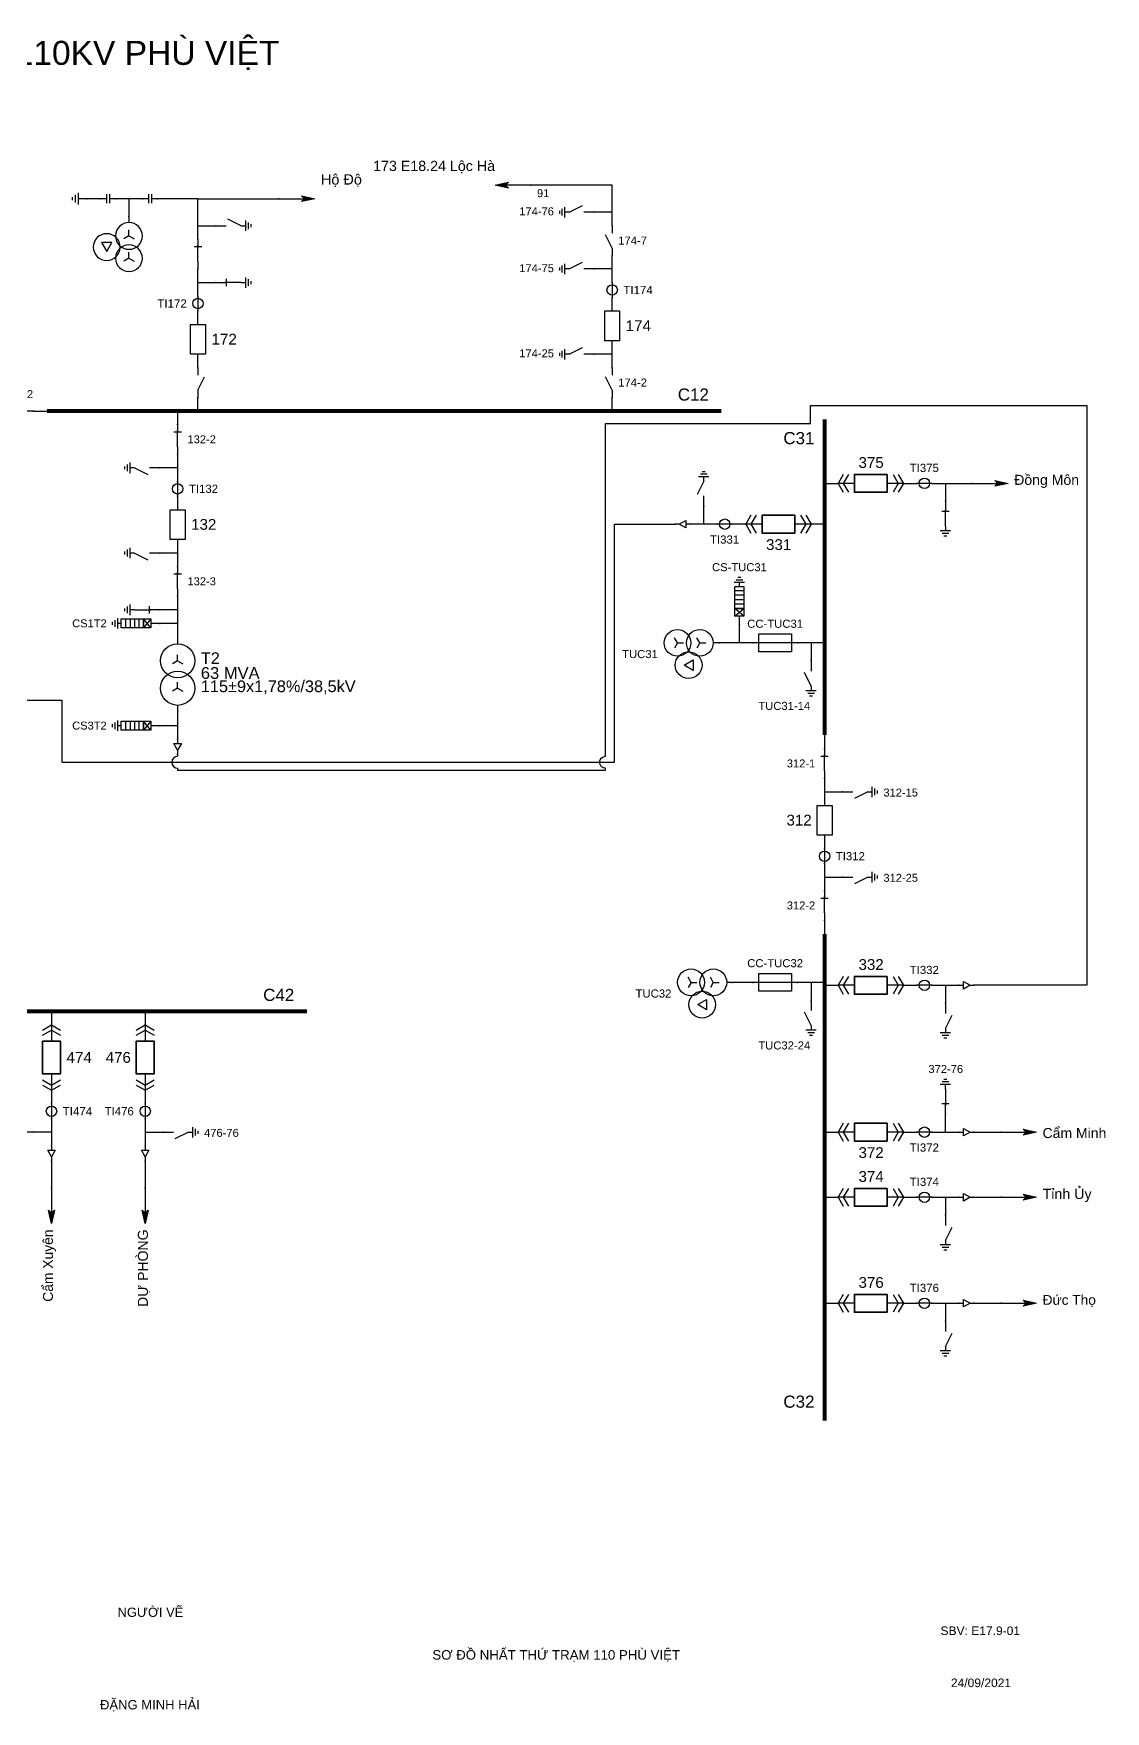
# Model space of a CAD drawing. Header units: millimetres. Extents: x -387 to 411, y 8 to 290.
# Drawn here: x 230.7 to 411.1, y 7.8 to 290 of the extents above; entities that cross this region are included whole.
import ezdxf

# ---------------------------------------------------------------- set-up
doc = ezdxf.new("R2010")
doc.units = ezdxf.units.MM
for name, color, linetype, lineweight in [('BUSBAR_110KV', 1, 'Continuous', 50), ('BUSBAR_22KV', 5, 'Continuous', 50), ('BUSBAR_35KV', 30, 'Continuous', 50), ('GROUND', 3, 'Continuous', 25), ('HV_110KV', 1, 'Continuous', 25), ('MV_22KV', 5, 'Continuous', 25), ('MV_35KV', 30, 'Continuous', 25)]:
    doc.layers.add(name, color=color, linetype=linetype, lineweight=lineweight)
doc.layers.add('SYM_PORTS', color=8, linetype='Continuous', plot=False)
doc.layers.add('TEXT', color=7, linetype='Continuous')
doc.styles.add('SLD_TEXT', font='arial.ttf')

# ---------------------------------------------------------------- blocks, each defined once
blk = doc.blocks.new('SYM_DISCONNECTOR_OPEN')
at = {"lineweight": 25}
for points in [[(0, -1.25), (-1.125, 1)], [(0, 2.5), (0, 1.25)], [(0, -1.25), (0, -2.5)]]:
    blk.add_lwpolyline(points, dxfattribs=at)
at = {"layer": 'SYM_PORTS'}
for p in [(0, 2.5), (0, -2.5)]:
    blk.add_point(p, dxfattribs=at)
blk.add_attdef('DEVICE_CODE', (1, -0.5), '', height=2)
blk = doc.blocks.new('SYM_CIRCUIT_BREAKER')
at = {"lineweight": 25}
blk.add_lwpolyline([(-1.25, 2.5), (1.25, 2.5), (1.25, -2.5), (-1.25, -2.5)], close=True, dxfattribs=at)
at = {"layer": 'SYM_PORTS'}
for p in [(0, 2.5), (0, -2.5)]:
    blk.add_point(p, dxfattribs=at)
blk.add_attdef('DEVICE_CODE', (2.25, -0.5), '', height=2)
at = {"flags": 1}
blk.add_attdef('RATING', (2.25, -3.5), '', height=2, dxfattribs=at)
blk = doc.blocks.new('SYM_CURRENT_TRANSFORMER')
at = {"lineweight": 25}
blk.add_lwpolyline([(0, 1.25), (0, -1.25)], dxfattribs=at)
blk.add_circle((0, 0), 0.875, dxfattribs=at)
at = {"layer": 'SYM_PORTS'}
for p in [(0, 1.25), (0, -1.25)]:
    blk.add_point(p, dxfattribs=at)
blk.add_attdef('DEVICE_CODE', (1.875, -1.75), '', height=2)
at = {"flags": 1}
blk.add_attdef('RATIO', (1.875, -4.75), '', height=2, dxfattribs=at)
blk = doc.blocks.new('SYM_EARTHING_SWITCH_CLOSED')
at = {"lineweight": 25}
for points in [[(0, 3), (0, 1.25)], [(-0.625, 1.25), (0.625, 1.25)], [(0, -1.25), (0, 1.5)], [(-0.875, -2), (0.875, -2)], [(-0.5625, -2.4375), (0.5625, -2.4375)], [(0, -1.25), (0, -2)], [(-0.25, -2.875), (0.25, -2.875)]]:
    blk.add_lwpolyline(points, dxfattribs=at)
at = {"layer": 'SYM_PORTS'}
blk.add_point((0, 3), dxfattribs=at)
blk.add_attdef('DEVICE_CODE', (1.875, 0), '', height=2)
blk = doc.blocks.new('SYM_DISCONNECTOR_CLOSED')
at = {"lineweight": 25}
for points in [[(-0.625, 1.25), (0.625, 1.25)], [(0, 2.5), (0, 1.25)], [(0, -1.25), (0, 1.5)], [(0, -1.25), (0, -2.5)]]:
    blk.add_lwpolyline(points, dxfattribs=at)
at = {"layer": 'SYM_PORTS'}
for p in [(0, 2.5), (0, -2.5)]:
    blk.add_point(p, dxfattribs=at)
blk.add_attdef('DEVICE_CODE', (1.625, -0.5), '', height=2)
blk = doc.blocks.new('SYM_EARTHING_SWITCH_OPEN')
at = {"lineweight": 25}
for points in [[(0, 3), (0, 1.25)], [(0, -1.25), (-1.125, 1)], [(-0.875, -2), (0.875, -2)], [(-0.5625, -2.4375), (0.5625, -2.4375)], [(0, -1.25), (0, -2)], [(-0.25, -2.875), (0.25, -2.875)]]:
    blk.add_lwpolyline(points, dxfattribs=at)
at = {"layer": 'SYM_PORTS'}
blk.add_point((0, 3), dxfattribs=at)
blk.add_attdef('DEVICE_CODE', (1.875, 0), '', height=2)
blk = doc.blocks.new('SYM_COUPLING_CAPACITOR')
at = {"lineweight": 25}
for points in [[(-0.75, 0.25), (0.75, 0.25)], [(0, 1.25), (0, 0.25)], [(-0.75, -0.25), (0.75, -0.25)], [(0, -0.25), (0, -1.25)]]:
    blk.add_lwpolyline(points, dxfattribs=at)
at = {"layer": 'SYM_PORTS'}
for p in [(0, 1.25), (0, -1.25)]:
    blk.add_point(p, dxfattribs=at)
blk.add_attdef('DEVICE_CODE', (1.75, -1.75), '', height=2)
blk = doc.blocks.new('SYM_VOLTAGE_TRANSFORMER')
at = {"lineweight": 25}
for points in [[(0, 4.625), (0, 3.625)], [(0, 1.375), (-0.8625, 0.875)], [(0, 1.375), (0, 2.375)], [(0, 1.375), (0.8625, 0.875)], [(0, -2.375), (-0.8625, -2.875)], [(0, -2.375), (0, -1.375)], [(0, -2.375), (0.8625, -2.875)]]:
    blk.add_lwpolyline(points, dxfattribs=at)
blk.add_lwpolyline([(2.875, 0.25), (4.625, 0.25), (3.75, -1.25)], close=True, dxfattribs=at)
for centre in [(0, 1.375), (3.75, -0.5), (0, -2.375)]:
    blk.add_circle(centre, 2.25, dxfattribs=at)
at = {"layer": 'SYM_PORTS'}
blk.add_point((0, 4.625), dxfattribs=at)
blk.add_attdef('DEVICE_CODE', (7, 1.625), '', height=2)
at = {"flags": 1}
blk.add_attdef('RATIO', (7, -1.375), '', height=2, dxfattribs=at)
blk = doc.blocks.new('SYM_GROUND_SYMBOL')
at = {"lineweight": 25}
for points in [[(0, 1.25), (0, -0.25)], [(-1, -0.25), (1, -0.25)], [(-0.625, -0.75), (0.625, -0.75)], [(-0.25, -1.25), (0.25, -1.25)]]:
    blk.add_lwpolyline(points, dxfattribs=at)
at = {"layer": 'SYM_PORTS'}
blk.add_point((0, 1.25), dxfattribs=at)
blk = doc.blocks.new('SYM_LINE_FEEDER_ARROW')
blk.add_hatch(color=7).paths.add_polyline_path([(0, -3), (-0.5, -0.75), (0, -1.25), (0.5, -0.75)])
at = {"lineweight": 25}
blk.add_lwpolyline([(0, 3), (0, -1.25)], dxfattribs=at)
blk.add_lwpolyline([(0, -3), (-0.5, -0.75), (0, -1.25), (0.5, -0.75)], close=True, dxfattribs=at)
at = {"layer": 'SYM_PORTS'}
blk.add_point((0, 3), dxfattribs=at)
blk.add_attdef('LINE_NAME', (1.5, 0), '', height=2)
blk = doc.blocks.new('SYM_SURGE_ARRESTER')
at = {"lineweight": 25}
for points in [[(0, 4), (0, 2.5)], [(-0.75, 2.5), (0.75, 1.25)], [(0.75, 2.5), (-0.75, 1.25)], [(-0.75, 0.5), (0.75, 0.5)], [(-0.75, -0.25), (0.75, -0.25)], [(-0.75, -1), (0.75, -1)], [(-0.75, -1.75), (0.75, -1.75)], [(0, -2.5), (0, -3.125)], [(-0.875, -3.125), (0.875, -3.125)], [(-0.5625, -3.5625), (0.5625, -3.5625)], [(-0.25, -4), (0.25, -4)]]:
    blk.add_lwpolyline(points, dxfattribs=at)
for points in [[(-0.75, 2.5), (0.75, 2.5), (0.75, 1.25), (-0.75, 1.25)], [(-0.75, 1.25), (0.75, 1.25), (0.75, -2.5), (-0.75, -2.5)]]:
    blk.add_lwpolyline(points, close=True, dxfattribs=at)
at = {"layer": 'SYM_PORTS'}
blk.add_point((0, 4), dxfattribs=at)
blk.add_attdef('DEVICE_CODE', (1.875, 1), '', height=2)
blk = doc.blocks.new('SYM_TRANSFORMER_2W')
at = {"lineweight": 25}
for points in [[(0, 2.3125), (0, 3.3125)], [(0, 2.3125), (-0.8625, 1.8125)], [(0, 2.3125), (0.8625, 1.8125)], [(0, -2.3125), (-0.8625, -2.8125)], [(0, -2.3125), (0, -1.3125)], [(0, -2.3125), (0.8625, -2.8125)]]:
    blk.add_lwpolyline(points, dxfattribs=at)
for centre in [(0, 2.3125), (0, -2.3125)]:
    blk.add_circle(centre, 2.875, dxfattribs=at)
at = {"layer": 'SYM_PORTS'}
for p in [(0, 5.1875), (0, -5.1875)]:
    blk.add_point(p, dxfattribs=at)
blk.add_attdef('DEVICE_CODE', (3.875, 2.1875), '', height=2)
at = {"flags": 1}
for tag, p in [('POWER', (3.875, -0.8125)), ('VOLTAGE_RATIO', (3.875, -3.8125))]:
    blk.add_attdef(tag, p, '', height=2, dxfattribs=at)
blk = doc.blocks.new('SYM_CABLE_TERMINATION')
at = {"lineweight": 25}
blk.add_lwpolyline([(-0.625, 0.5), (0.625, 0.5), (0, -0.625)], close=True, dxfattribs=at)
for points in [[(0, 1.25), (0, 0.5)], [(0, -0.625), (0, -1.25)]]:
    blk.add_lwpolyline(points, dxfattribs=at)
at = {"layer": 'SYM_PORTS'}
for p in [(0, 1.25), (0, -1.25)]:
    blk.add_point(p, dxfattribs=at)
blk = doc.blocks.new('SYM_DRAWOUT_BREAKER')
at = {"lineweight": 25}
for points in [[(-1.5, 4.625), (0, 5.5), (1.5, 4.625)], [(-1.5, 3.75), (0, 4.625), (1.5, 3.75)], [(0, 5.5), (0, 2.75)], [(0, -2.75), (0, -5.5)], [(-1.5, -3.75), (0, -4.625), (1.5, -3.75)], [(-1.5, -4.625), (0, -5.5), (1.5, -4.625)]]:
    blk.add_lwpolyline(points, dxfattribs=at)
at = {"lineweight": 35}
blk.add_lwpolyline([(-1.5, 2.75), (1.5, 2.75), (1.5, -2.75), (-1.5, -2.75)], close=True, dxfattribs=at)
at = {"layer": 'SYM_PORTS'}
for p in [(0, 5.5), (0, -5.5)]:
    blk.add_point(p, dxfattribs=at)
blk.add_attdef('DEVICE_CODE', (2.5, 2.5), '', height=2)
at = {"flags": 1}
blk.add_attdef('RATING', (2.5, -0.5), '', height=2, dxfattribs=at)
blk = doc.blocks.new('SYM_FUSE_DISCONNECTOR')
at = {"lineweight": 25}
blk.add_lwpolyline([(0, 3.75), (0, -3.75)], dxfattribs=at)
blk.add_lwpolyline([(-1.5, 2.75), (1.5, 2.75), (1.5, -2.75), (-1.5, -2.75)], close=True, dxfattribs=at)
at = {"layer": 'SYM_PORTS'}
for p in [(0, 3.75), (0, -3.75)]:
    blk.add_point(p, dxfattribs=at)
blk.add_attdef('DEVICE_CODE', (2.5, 0.75), '', height=2)
at = {"flags": 1}
blk.add_attdef('RATING', (2.5, -2.25), '', height=2, dxfattribs=at)

msp = doc.modelspace()

# ---------------------------------------------------------------- linework, layer by layer
at = {"layer": 'BUSBAR_110KV', "const_width": 0.673}
msp.add_lwpolyline([(233.03, 226.54), (346.52, 226.54)], dxfattribs=at)
at = {"layer": 'BUSBAR_22KV', "const_width": 0.673}
msp.add_lwpolyline([(189.35, 125.54), (276.74, 125.54)], dxfattribs=at)
at = {"layer": 'BUSBAR_35KV', "const_width": 0.673}
for points in [[(363.87, 225.12), (363.87, 172.01)], [(363.87, 138.56), (363.87, 56.68)]]:
    msp.add_lwpolyline(points, dxfattribs=at)
at = {"layer": 'GROUND'}
msp.add_lwpolyline([(242.03, 262.26), (239.75, 262.26)], dxfattribs=at)
at = {"layer": 'HV_110KV'}
for points in [[(328.12, 259.98), (328.12, 264.54), (314.45, 264.54)], [(246.81, 262.26), (244.53, 262.26)], [(249.08, 262.26), (246.81, 262.26)], [(246.81, 262.26), (246.81, 259.25)], [(258.42, 262.26), (251.58, 262.26)], [(258.42, 257.7), (258.42, 262.26)], [(258.42, 262.26), (272.08, 262.26)], [(328.12, 259.98), (325.11, 259.98)], [(328.12, 257.7), (328.12, 259.98)], [(258.42, 255.43), (258.42, 257.7)], [(258.42, 257.7), (261.43, 257.7)], [(328.12, 250.43), (328.12, 252.7)], [(258.42, 248.15), (258.42, 250.43)], [(328.12, 250.43), (325.11, 250.43)], [(328.12, 248.15), (328.12, 250.43)], [(258.42, 245.87), (258.42, 248.15)], [(258.42, 248.15), (261.43, 248.15)], [(328.12, 243.37), (328.12, 245.65)], [(258.42, 241.09), (258.42, 243.37)], [(328.12, 236.09), (328.12, 238.37)], [(258.42, 233.81), (258.42, 236.09)], [(328.12, 236.09), (325.11, 236.09)], [(328.12, 233.81), (328.12, 236.09)], [(258.42, 226.54), (258.42, 228.81)], [(328.12, 226.54), (328.12, 228.81)], [(230.75, 226.54), (233.03, 226.54)], [(255, 226.54), (255, 224.26)], [(255, 219.26), (255, 216.98)], [(255, 216.98), (251.99, 216.98)], [(255, 216.98), (255, 214.7)], [(255, 212.2), (255, 209.92)], [(255, 204.92), (255, 202.65)], [(255, 202.65), (251.99, 202.65)], [(255, 202.65), (255, 200.37)], [(255, 195.37), (255, 193.09)], [(255, 193.09), (251.99, 193.09)], [(255, 193.09), (255, 190.81)], [(255, 190.81), (251.99, 190.81)], [(255, 190.81), (255, 187.4)]]:
    msp.add_lwpolyline(points, dxfattribs=at)
at = {"layer": 'MV_22KV'}
for points in [[(233.77, 125.54), (233.77, 123.26)], [(249.54, 125.54), (249.54, 123.26)], [(233.77, 112.26), (233.77, 109.98)], [(249.54, 112.26), (249.54, 109.98)], [(233.77, 107.48), (233.77, 105.2)], [(249.54, 107.48), (249.54, 105.2)], [(233.77, 105.2), (230.76, 105.2)], [(233.77, 105.2), (233.77, 102.92)], [(249.54, 105.2), (252.55, 105.2)], [(249.54, 105.2), (249.54, 102.92)], [(233.77, 100.42), (233.77, 95.87)], [(249.54, 100.42), (249.54, 95.87)]]:
    msp.add_lwpolyline(points, dxfattribs=at)
at = {"layer": 'MV_35KV'}
msp.add_lwpolyline([(255, 168.83), (255, 168.45, 1), (255, 166.45), (255, 166.13), (327, 166.13), (327, 166.45, -1), (327, 168.45), (327, 224.45), (361.5, 224.45), (361.5, 227.45), (408, 227.45), (408, 129.92), (391.68, 129.92), (388.98, 129.92)], format="xyb", dxfattribs=at)
for points in [[(363.87, 214.37), (366.14, 214.37)], [(377.14, 214.37), (379.42, 214.37)], [(381.92, 214.37), (384.2, 214.37)], [(384.2, 214.37), (384.2, 211.36)], [(384.2, 214.37), (388.76, 214.37)], [(343.53, 207.5), (343.53, 210.51)], [(136.39, 177.9), (139.09, 177.9), (235.5, 177.9), (235.5, 167.45), (328.5, 167.45), (328.5, 207.5), (336.05, 207.5), (338.75, 207.5)], [(343.53, 207.5), (341.25, 207.5)], [(345.81, 207.5), (343.53, 207.5)], [(350.59, 207.5), (348.31, 207.5)], [(363.87, 207.5), (361.59, 207.5)], [(349.53, 187.53), (349.53, 190.54)], [(349.53, 187.53), (346.11, 187.53)], [(351.81, 187.53), (349.53, 187.53)], [(361.59, 187.53), (359.31, 187.53)], [(363.87, 187.53), (361.59, 187.53)], [(361.59, 187.53), (361.59, 184.52)], [(255, 177.02), (255, 173.6)], [(255, 173.6), (251.99, 173.6)], [(255, 173.6), (255, 171.33)], [(363.87, 172.01), (363.87, 169.73)], [(363.87, 164.73), (363.87, 162.45)], [(363.87, 162.45), (366.88, 162.45)], [(363.87, 162.45), (363.87, 160.17)], [(363.87, 155.17), (363.87, 152.89)], [(363.87, 150.39), (363.87, 148.12)], [(363.87, 148.12), (366.88, 148.12)], [(363.87, 148.12), (363.87, 145.84)], [(363.87, 140.84), (363.87, 138.56)], [(351.81, 130.42), (348.39, 130.42)], [(361.59, 130.42), (359.31, 130.42)], [(363.87, 130.42), (361.59, 130.42)], [(361.59, 130.42), (361.59, 127.41)], [(363.87, 129.92), (366.14, 129.92)], [(377.14, 129.92), (379.42, 129.92)], [(381.92, 129.92), (384.2, 129.92)], [(384.2, 129.92), (384.2, 126.91)], [(384.2, 129.92), (386.48, 129.92)], [(384.2, 105.21), (384.2, 108.22)], [(363.87, 105.21), (366.14, 105.21)], [(377.14, 105.21), (379.42, 105.21)], [(381.92, 105.21), (384.2, 105.21)], [(384.2, 105.21), (386.48, 105.21)], [(388.98, 105.21), (393.53, 105.21)], [(363.87, 94.26), (366.14, 94.26)], [(377.14, 94.26), (379.42, 94.26)], [(381.92, 94.26), (384.2, 94.26)], [(384.2, 94.26), (384.2, 91.25)], [(384.2, 94.26), (386.48, 94.26)], [(388.98, 94.26), (393.53, 94.26)], [(363.87, 76.43), (366.14, 76.43)], [(377.14, 76.43), (379.42, 76.43)], [(381.92, 76.43), (384.2, 76.43)], [(384.2, 76.43), (384.2, 73.41)], [(384.2, 76.43), (386.48, 76.43)], [(388.98, 76.43), (393.53, 76.43)]]:
    msp.add_lwpolyline(points, dxfattribs=at)

# ---------------------------------------------------------------- block references
at = {"layer": 'GROUND', "rotation": 270}
msp.add_blockref('SYM_GROUND_SYMBOL', (238.5, 262.26), dxfattribs=at)
at = {"layer": 'HV_110KV'}
for name, p, rotation in [('SYM_COUPLING_CAPACITOR', (243.28, 262.26), 270), ('SYM_COUPLING_CAPACITOR', (250.33, 262.26), 270), ('SYM_LINE_FEEDER_ARROW', (275.08, 262.26), 90), ('SYM_LINE_FEEDER_ARROW', (311.45, 264.54), 270)]:
    msp.add_blockref(name, p, dxfattribs=dict(at, rotation=rotation))
ref = msp.add_blockref('SYM_EARTHING_SWITCH_OPEN', (322.11, 259.98), dxfattribs=dict(at, rotation=270))
ref.add_attrib('DEVICE_CODE', '174-76', (312.49, 259.46), dxfattribs={"layer": 'TEXT', "height": 1.341, "style": 'SLD_TEXT'})
at = {"layer": 'HV_110KV', "xscale": -1, "rotation": 90}
for name, p in [('SYM_EARTHING_SWITCH_OPEN', (264.43, 257.7)), ('SYM_EARTHING_SWITCH_CLOSED', (264.43, 248.15))]:
    msp.add_blockref(name, p, dxfattribs=at)
at = {"layer": 'HV_110KV'}
ref = msp.add_blockref('SYM_VOLTAGE_TRANSFORMER', (246.81, 254.62), dxfattribs=dict(at, xscale=-1))
ref.add_attrib('DEVICE_CODE', 'TU172', (242.07, 247.61), dxfattribs={"layer": 'TEXT', "extrusion": (0, 0, -1), "height": 1.366, "style": 'SLD_TEXT'})
ref = msp.add_blockref('SYM_DISCONNECTOR_OPEN', (328.12, 255.2), dxfattribs=at)
ref.add_attrib('DEVICE_CODE', '174-7', (329.14, 254.54), dxfattribs={"layer": 'TEXT', "height": 1.354, "style": 'SLD_TEXT'})
ref = msp.add_blockref('SYM_DISCONNECTOR_CLOSED', (258.42, 252.93), dxfattribs=dict(at, xscale=-1))
ref.add_attrib('DEVICE_CODE', '172-7', (252.06, 252.26), dxfattribs={"layer": 'TEXT', "extrusion": (0, 0, -1), "height": 1.354, "style": 'SLD_TEXT'})
ref = msp.add_blockref('SYM_EARTHING_SWITCH_OPEN', (322.11, 250.43), dxfattribs=dict(at, rotation=270))
ref.add_attrib('DEVICE_CODE', '174-75', (312.49, 249.9), dxfattribs={"layer": 'TEXT', "height": 1.341, "style": 'SLD_TEXT'})
ref = msp.add_blockref('SYM_CURRENT_TRANSFORMER', (258.42, 244.62), dxfattribs=at)
ref.add_attrib('DEVICE_CODE', 'TI172', (251.59, 243.93), dxfattribs={"layer": 'TEXT', "height": 1.385, "style": 'SLD_TEXT'})
ref = msp.add_blockref('SYM_CURRENT_TRANSFORMER', (328.12, 246.9), dxfattribs=at)
ref.add_attrib('DEVICE_CODE', 'TI174', (330.01, 246.2), dxfattribs={"layer": 'TEXT', "height": 1.385, "style": 'SLD_TEXT'})
ref = msp.add_blockref('SYM_CIRCUIT_BREAKER', (328.12, 240.87), dxfattribs=at)
ref.add_attrib('DEVICE_CODE', '174', (330.39, 239.98), dxfattribs={"layer": 'TEXT', "height": 1.834, "style": 'SLD_TEXT'})
ref = msp.add_blockref('SYM_CIRCUIT_BREAKER', (258.42, 238.59), dxfattribs=at)
ref.add_attrib('DEVICE_CODE', '172', (260.69, 237.7), dxfattribs={"layer": 'TEXT', "height": 1.834, "style": 'SLD_TEXT'})
ref = msp.add_blockref('SYM_EARTHING_SWITCH_OPEN', (322.11, 236.09), dxfattribs=dict(at, rotation=270))
ref.add_attrib('DEVICE_CODE', '174-25', (312.49, 235.57), dxfattribs={"layer": 'TEXT', "height": 1.341, "style": 'SLD_TEXT'})
ref = msp.add_blockref('SYM_DISCONNECTOR_OPEN', (258.42, 231.31), dxfattribs=dict(at, xscale=-1))
ref.add_attrib('DEVICE_CODE', '172-2', (252.68, 230.65), dxfattribs={"layer": 'TEXT', "extrusion": (0, 0, -1), "height": 1.354, "style": 'SLD_TEXT'})
ref = msp.add_blockref('SYM_DISCONNECTOR_OPEN', (328.12, 231.31), dxfattribs=at)
ref.add_attrib('DEVICE_CODE', '174-2', (329.14, 230.65), dxfattribs={"layer": 'TEXT', "height": 1.354, "style": 'SLD_TEXT'})
ref = msp.add_blockref('SYM_DISCONNECTOR_OPEN', (228.25, 226.54), dxfattribs=dict(at, rotation=270))
ref.add_attrib('DEVICE_CODE', '112-2', (225.89, 228.7), dxfattribs={"layer": 'TEXT', "height": 1.34, "style": 'SLD_TEXT'})
ref = msp.add_blockref('SYM_DISCONNECTOR_CLOSED', (255, 221.76), dxfattribs=at)
ref.add_attrib('DEVICE_CODE', '132-2', (256.65, 221.11), dxfattribs={"layer": 'TEXT', "height": 1.339, "style": 'SLD_TEXT'})
ref = msp.add_blockref('SYM_EARTHING_SWITCH_OPEN', (248.99, 216.98), dxfattribs=dict(at, xscale=-1, rotation=270))
ref.add_attrib('DEVICE_CODE', '132-25', (239.38, 216.21), dxfattribs={"layer": 'TEXT', "extrusion": (0, 0, -1), "height": 1.338, "style": 'SLD_TEXT'})
ref = msp.add_blockref('SYM_CURRENT_TRANSFORMER', (255, 213.45), dxfattribs=at)
ref.add_attrib('DEVICE_CODE', 'TI132', (256.9, 212.77), dxfattribs={"layer": 'TEXT', "height": 1.371, "style": 'SLD_TEXT'})
ref = msp.add_blockref('SYM_CIRCUIT_BREAKER', (255, 207.42), dxfattribs=at)
ref.add_attrib('DEVICE_CODE', '132', (257.27, 206.55), dxfattribs={"layer": 'TEXT', "height": 1.819, "style": 'SLD_TEXT'})
ref = msp.add_blockref('SYM_EARTHING_SWITCH_OPEN', (248.99, 202.65), dxfattribs=dict(at, xscale=-1, rotation=270))
ref.add_attrib('DEVICE_CODE', '132-35', (239.38, 201.87), dxfattribs={"layer": 'TEXT', "extrusion": (0, 0, -1), "height": 1.338, "style": 'SLD_TEXT'})
ref = msp.add_blockref('SYM_DISCONNECTOR_CLOSED', (255, 197.87), dxfattribs=at)
ref.add_attrib('DEVICE_CODE', '132-3', (256.65, 197.22), dxfattribs={"layer": 'TEXT', "height": 1.339, "style": 'SLD_TEXT'})
ref = msp.add_blockref('SYM_EARTHING_SWITCH_CLOSED', (248.99, 193.09), dxfattribs=dict(at, xscale=-1, rotation=270))
ref.add_attrib('DEVICE_CODE', '132-38', (239.38, 192.44), dxfattribs={"layer": 'TEXT', "extrusion": (0, 0, -1), "height": 1.338, "style": 'SLD_TEXT'})
ref = msp.add_blockref('SYM_SURGE_ARRESTER', (247.99, 190.81), dxfattribs=dict(at, rotation=270))
ref.add_attrib('DEVICE_CODE', 'CS1T2', (237.25, 190.15), dxfattribs={"layer": 'TEXT', "height": 1.336, "style": 'SLD_TEXT'})
ref = msp.add_blockref('SYM_TRANSFORMER_2W', (255, 182.21), dxfattribs=at)
ref.add_attrib('DEVICE_CODE', 'T2', (258.9, 183.98), dxfattribs={"layer": 'TEXT', "height": 1.965, "style": 'SLD_TEXT'})
at = {"layer": 'MV_22KV'}
ref = msp.add_blockref('SYM_DRAWOUT_BREAKER', (233.77, 117.76), dxfattribs=at)
ref.add_attrib('DEVICE_CODE', '474', (236.29, 116.87), dxfattribs={"layer": 'TEXT', "height": 1.838, "style": 'SLD_TEXT'})
ref = msp.add_blockref('SYM_DRAWOUT_BREAKER', (249.54, 117.76), dxfattribs=at)
ref.add_attrib('DEVICE_CODE', '476', (242.89, 116.88), dxfattribs={"layer": 'TEXT', "height": 1.819, "style": 'SLD_TEXT'})
ref = msp.add_blockref('SYM_CURRENT_TRANSFORMER', (233.77, 108.73), dxfattribs=at)
ref.add_attrib('DEVICE_CODE', 'TI474', (235.66, 108.04), dxfattribs={"layer": 'TEXT', "height": 1.388, "style": 'SLD_TEXT'})
ref = msp.add_blockref('SYM_CURRENT_TRANSFORMER', (249.54, 108.73), dxfattribs=at)
ref.add_attrib('DEVICE_CODE', 'TI476', (242.71, 108.05), dxfattribs={"layer": 'TEXT', "height": 1.374, "style": 'SLD_TEXT'})
ref = msp.add_blockref('SYM_EARTHING_SWITCH_OPEN', (227.76, 105.2), dxfattribs=dict(at, xscale=-1, rotation=270))
ref.add_attrib('DEVICE_CODE', '474-76', (218.14, 104.43), dxfattribs={"layer": 'TEXT', "extrusion": (0, 0, -1), "height": 1.341, "style": 'SLD_TEXT'})
ref = msp.add_blockref('SYM_EARTHING_SWITCH_OPEN', (255.55, 105.2), dxfattribs=dict(at, rotation=90))
ref.add_attrib('DEVICE_CODE', '476-76', (259.45, 104.43), dxfattribs={"layer": 'TEXT', "height": 1.341, "style": 'SLD_TEXT'})
for name, p in [('SYM_CABLE_TERMINATION', (233.77, 101.67)), ('SYM_CABLE_TERMINATION', (249.54, 101.67)), ('SYM_LINE_FEEDER_ARROW', (233.77, 92.87)), ('SYM_LINE_FEEDER_ARROW', (249.54, 92.87))]:
    msp.add_blockref(name, p, dxfattribs=at)
at = {"layer": 'MV_35KV', "xscale": -1, "rotation": 180}
msp.add_blockref('SYM_EARTHING_SWITCH_OPEN', (343.53, 213.51), dxfattribs=at)
at = {"layer": 'MV_35KV'}
ref = msp.add_blockref('SYM_DRAWOUT_BREAKER', (371.64, 214.37), dxfattribs=dict(at, rotation=270))
ref.add_attrib('DEVICE_CODE', '375', (369.58, 216.96), dxfattribs={"layer": 'TEXT', "height": 1.819, "style": 'SLD_TEXT'})
ref = msp.add_blockref('SYM_CURRENT_TRANSFORMER', (380.67, 214.37), dxfattribs=dict(at, rotation=270))
ref.add_attrib('DEVICE_CODE', 'TI375', (378.2, 216.28), dxfattribs={"layer": 'TEXT', "height": 1.374, "style": 'SLD_TEXT'})
for name, p, rotation in [('SYM_LINE_FEEDER_ARROW', (391.76, 214.37), 90), ('SYM_CABLE_TERMINATION', (340, 207.5), 270), ('SYM_CABLE_TERMINATION', (387.73, 129.92), 90), ('SYM_CABLE_TERMINATION', (387.73, 105.21), 90), ('SYM_LINE_FEEDER_ARROW', (396.53, 105.21), 90), ('SYM_CABLE_TERMINATION', (387.73, 94.26), 90), ('SYM_LINE_FEEDER_ARROW', (396.53, 94.26), 90), ('SYM_CABLE_TERMINATION', (387.73, 76.43), 90), ('SYM_LINE_FEEDER_ARROW', (396.53, 76.43), 90)]:
    msp.add_blockref(name, p, dxfattribs=dict(at, rotation=rotation))
at = {"layer": 'MV_35KV', "xscale": -1}
for name, p in [('SYM_EARTHING_SWITCH_CLOSED', (384.2, 208.36)), ('SYM_EARTHING_SWITCH_OPEN', (384.2, 123.91)), ('SYM_EARTHING_SWITCH_OPEN', (384.2, 88.25)), ('SYM_EARTHING_SWITCH_OPEN', (384.2, 70.41))]:
    msp.add_blockref(name, p, dxfattribs=at)
at = {"layer": 'MV_35KV'}
ref = msp.add_blockref('SYM_DRAWOUT_BREAKER', (356.09, 207.5), dxfattribs=dict(at, rotation=270))
ref.add_attrib('DEVICE_CODE', '331', (354.02, 203.15), dxfattribs={"layer": 'TEXT', "height": 1.819, "style": 'SLD_TEXT'})
ref = msp.add_blockref('SYM_CURRENT_TRANSFORMER', (347.06, 207.5), dxfattribs=dict(at, rotation=270))
ref.add_attrib('DEVICE_CODE', 'TI331', (344.59, 204.23), dxfattribs={"layer": 'TEXT', "height": 1.371, "style": 'SLD_TEXT'})
ref = msp.add_blockref('SYM_SURGE_ARRESTER', (349.53, 194.54), dxfattribs=dict(at, rotation=180))
ref.add_attrib('DEVICE_CODE', 'CS-TUC31', (344.93, 199.59), dxfattribs={"layer": 'TEXT', "height": 1.351, "style": 'SLD_TEXT'})
ref = msp.add_blockref('SYM_VOLTAGE_TRANSFORMER', (341.49, 187.53), dxfattribs=dict(at, rotation=270))
ref.add_attrib('DEVICE_CODE', 'TUC31', (329.79, 184.97), dxfattribs={"layer": 'TEXT', "height": 1.362, "style": 'SLD_TEXT'})
ref = msp.add_blockref('SYM_FUSE_DISCONNECTOR', (355.56, 187.53), dxfattribs=dict(at, rotation=270))
ref.add_attrib('DEVICE_CODE', 'CC-TUC31', (350.85, 190.07), dxfattribs={"layer": 'TEXT', "height": 1.36, "style": 'SLD_TEXT'})
ref = msp.add_blockref('SYM_EARTHING_SWITCH_OPEN', (361.59, 181.52), dxfattribs=at)
ref.add_attrib('DEVICE_CODE', 'TUC31-14', (352.71, 176.25), dxfattribs={"layer": 'TEXT', "height": 1.356, "style": 'SLD_TEXT'})
ref = msp.add_blockref('SYM_SURGE_ARRESTER', (247.99, 173.6), dxfattribs=dict(at, rotation=270))
ref.add_attrib('DEVICE_CODE', 'CS3T2', (237.25, 172.95), dxfattribs={"layer": 'TEXT', "height": 1.336, "style": 'SLD_TEXT'})
msp.add_blockref('SYM_CABLE_TERMINATION', (255, 170.08), dxfattribs=at)
ref = msp.add_blockref('SYM_DISCONNECTOR_CLOSED', (363.87, 167.23), dxfattribs=at)
ref.add_attrib('DEVICE_CODE', '312-1', (357.51, 166.58), dxfattribs={"layer": 'TEXT', "height": 1.339, "style": 'SLD_TEXT'})
ref = msp.add_blockref('SYM_EARTHING_SWITCH_OPEN', (369.88, 162.45), dxfattribs=dict(at, rotation=90))
ref.add_attrib('DEVICE_CODE', '312-15', (373.77, 161.68), dxfattribs={"layer": 'TEXT', "height": 1.338, "style": 'SLD_TEXT'})
ref = msp.add_blockref('SYM_CIRCUIT_BREAKER', (363.87, 157.67), dxfattribs=at)
ref.add_attrib('DEVICE_CODE', '312', (357.46, 156.8), dxfattribs={"layer": 'TEXT', "height": 1.819, "style": 'SLD_TEXT'})
ref = msp.add_blockref('SYM_CURRENT_TRANSFORMER', (363.87, 151.64), dxfattribs=at)
ref.add_attrib('DEVICE_CODE', 'TI312', (365.76, 150.96), dxfattribs={"layer": 'TEXT', "height": 1.371, "style": 'SLD_TEXT'})
ref = msp.add_blockref('SYM_EARTHING_SWITCH_OPEN', (369.88, 148.12), dxfattribs=dict(at, rotation=90))
ref.add_attrib('DEVICE_CODE', '312-25', (373.77, 147.34), dxfattribs={"layer": 'TEXT', "height": 1.338, "style": 'SLD_TEXT'})
ref = msp.add_blockref('SYM_DISCONNECTOR_CLOSED', (363.87, 143.34), dxfattribs=at)
ref.add_attrib('DEVICE_CODE', '312-2', (357.51, 142.69), dxfattribs={"layer": 'TEXT', "height": 1.339, "style": 'SLD_TEXT'})
ref = msp.add_blockref('SYM_FUSE_DISCONNECTOR', (355.56, 130.42), dxfattribs=dict(at, rotation=270))
ref.add_attrib('DEVICE_CODE', 'CC-TUC32', (350.85, 132.96), dxfattribs={"layer": 'TEXT', "height": 1.36, "style": 'SLD_TEXT'})
ref = msp.add_blockref('SYM_DRAWOUT_BREAKER', (371.64, 129.92), dxfattribs=dict(at, rotation=270))
ref.add_attrib('DEVICE_CODE', '332', (369.58, 132.51), dxfattribs={"layer": 'TEXT', "height": 1.819, "style": 'SLD_TEXT'})
ref = msp.add_blockref('SYM_CURRENT_TRANSFORMER', (380.67, 129.92), dxfattribs=dict(at, rotation=270))
ref.add_attrib('DEVICE_CODE', 'TI332', (378.2, 131.82), dxfattribs={"layer": 'TEXT', "height": 1.371, "style": 'SLD_TEXT'})
ref = msp.add_blockref('SYM_VOLTAGE_TRANSFORMER', (343.77, 130.42), dxfattribs=dict(at, rotation=270))
ref.add_attrib('DEVICE_CODE', 'TUC32', (332.06, 127.86), dxfattribs={"layer": 'TEXT', "height": 1.362, "style": 'SLD_TEXT'})
ref = msp.add_blockref('SYM_EARTHING_SWITCH_OPEN', (361.59, 124.41), dxfattribs=at)
ref.add_attrib('DEVICE_CODE', 'TUC32-24', (352.71, 119.13), dxfattribs={"layer": 'TEXT', "height": 1.356, "style": 'SLD_TEXT'})
ref = msp.add_blockref('SYM_EARTHING_SWITCH_CLOSED', (384.2, 111.22), dxfattribs=dict(at, rotation=180))
ref.add_attrib('DEVICE_CODE', '372-76', (381.34, 115.17), dxfattribs={"layer": 'TEXT', "height": 1.341, "style": 'SLD_TEXT'})
ref = msp.add_blockref('SYM_DRAWOUT_BREAKER', (371.64, 105.21), dxfattribs=dict(at, rotation=270))
ref.add_attrib('DEVICE_CODE', '372', (369.58, 100.87), dxfattribs={"layer": 'TEXT', "height": 1.819, "style": 'SLD_TEXT'})
ref = msp.add_blockref('SYM_CURRENT_TRANSFORMER', (380.67, 105.21), dxfattribs=dict(at, rotation=270))
ref.add_attrib('DEVICE_CODE', 'TI372', (378.2, 101.94), dxfattribs={"layer": 'TEXT', "height": 1.374, "style": 'SLD_TEXT'})
ref = msp.add_blockref('SYM_DRAWOUT_BREAKER', (371.64, 94.26), dxfattribs=dict(at, rotation=270))
ref.add_attrib('DEVICE_CODE', '374', (369.58, 96.85), dxfattribs={"layer": 'TEXT', "height": 1.819, "style": 'SLD_TEXT'})
ref = msp.add_blockref('SYM_CURRENT_TRANSFORMER', (380.67, 94.26), dxfattribs=dict(at, rotation=270))
ref.add_attrib('DEVICE_CODE', 'TI374', (378.2, 96.17), dxfattribs={"layer": 'TEXT', "height": 1.374, "style": 'SLD_TEXT'})
ref = msp.add_blockref('SYM_DRAWOUT_BREAKER', (371.64, 76.43), dxfattribs=dict(at, rotation=270))
ref.add_attrib('DEVICE_CODE', '376', (369.58, 79.02), dxfattribs={"layer": 'TEXT', "height": 1.819, "style": 'SLD_TEXT'})
ref = msp.add_blockref('SYM_CURRENT_TRANSFORMER', (380.67, 76.43), dxfattribs=dict(at, rotation=270))
ref.add_attrib('DEVICE_CODE', 'TI376', (378.2, 78.33), dxfattribs={"layer": 'TEXT', "height": 1.374, "style": 'SLD_TEXT'})

# ---------------------------------------------------------------- texts
at = {"layer": 'TEXT', "attachment_point": 7, "style": 'SLD_TEXT'}
for s, insert, char_height in [('SƠ ĐỒ NHẤT THỨ TRẠM 110KV PHÙ VIỆT', (158.94, 283.88), 4.0421), ('173 E18.24 Lộc Hà', (287.89, 266.54), 1.7164), ('Hộ Độ', (279.11, 264.24), 1.742), ('91', (315.47, 262.5), 1.333), ('C12', (339.17, 228.26), 2.043), ('C31', (356.93, 220.93), 2.043), ('Đồng Môn', (395.78, 213.6), 1.693), ('63 MVA', (258.9, 181.44), 1.992), ('115±9x1,78%/38,5kV', (258.9, 178.88), 1.9638), ('C42', (269.39, 127.26), 2.043), ('Cẩm Minh', (400.55, 104.2), 1.686), ('Tỉnh Ủy', (400.55, 93.45), 1.716), ('Đức Thọ', (400.56, 75.81), 1.648), ('C32', (356.93, 58.83), 2.043), ('NGƯỜI VẼ', (244.89, 23.65), 1.553), ('SBV: E17.9-01', (383.38, 20.59), 1.4485), ('SƠ ĐỒ NHẤT THỨ TRẠM 110 PHÙ VIỆT', (297.86, 16.13), 1.5945), ('24/09/2021', (385.13, 11.83), 1.448), ('ĐẶNG MINH HẢI', (241.94, 7.76), 1.5681)]:
    msp.add_mtext(s, dxfattribs=dict(at, insert=insert, char_height=char_height))
at = {"layer": 'TEXT', "attachment_point": 7, "rotation": 90, "style": 'SLD_TEXT'}
for s, insert, char_height in [('Cẩm Xuyên', (234.51, 76.68), 1.667), ('DỰ PHÒNG', (250.37, 75.81), 1.691)]:
    msp.add_mtext(s, dxfattribs=dict(at, insert=insert, char_height=char_height))

doc.saveas('drawing.dxf')
